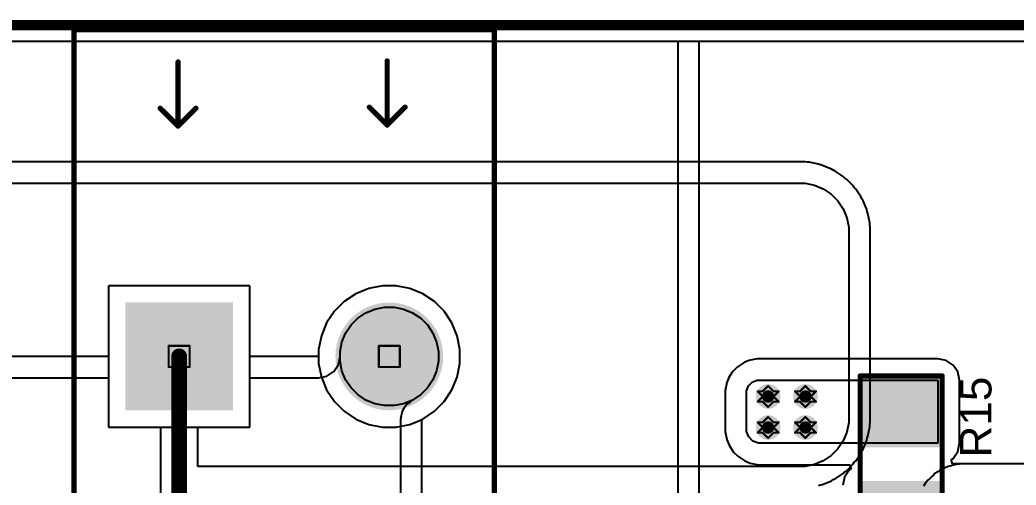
# Model space of a CAD drawing. Header units: inches. Extents: x -25 to 209, y 65 to 158.
# Drawn here: x 44.64 to 68.72, y 108.21 to 119.45 of the extents above; entities that cross this region are included whole.
import ezdxf

# ---------------------------------------------------------------- set-up
doc = ezdxf.new("R2010")
doc.units = ezdxf.units.IN
for name, color, linetype in [('Board Outline', 216, 'Continuous'), ('Bottom Layer', 5, 'Continuous'), ('Bottom Solder', 6, 'Continuous'), ('Drill Drawing', 1, 'Continuous'), ('Multi-Layer', 9, 'Continuous'), ('Pad Holes', 156, 'Continuous'), ('Top Layer', 1, 'Continuous'), ('Top Overlay', 2, 'Continuous'), ('Top Paste', 8, 'Continuous'), ('Top Solder', 216, 'Continuous'), ('Via Holes', 16, 'Continuous')]:
    doc.layers.add(name, color=color, linetype=linetype)
doc.styles.add('Arial', font='', dxfattribs={"height": 0.2})
doc.styles.get('Arial').set_extended_font_data('Arial')

# ---------------------------------------------------------------- blocks, each defined once
blk = doc.blocks.new('TB008A_508_02BE_1')
at = {"layer": 'Bottom Layer'}
blk.add_hatch(color=5, dxfattribs=at).paths.add_polyline_path([(-3.74, 1.2), (-1.34, 1.2), (-1.34, -1.2), (-3.74, -1.2)])
h = blk.add_hatch(color=5, dxfattribs=at)
edge = h.paths.add_edge_path()
edge.add_arc((2.54, 0), 1.2, 0, 360)
at = {"layer": 'Bottom Solder'}
blk.add_hatch(color=6, dxfattribs=at).paths.add_polyline_path([(-3.842, 1.302), (-1.238, 1.302), (-1.238, -1.302), (-3.842, -1.302)])
h = blk.add_hatch(color=6, dxfattribs=at)
edge = h.paths.add_edge_path()
edge.add_arc((2.54, 0), 1.302, 0, 360)
at = {"layer": 'Multi-Layer'}
h = blk.add_hatch(color=9, dxfattribs=at)
edge = h.paths.add_edge_path()
edge.add_arc((2.54, 0), 1.2, 0, 360)
at = {"layer": 'Pad Holes'}
h = blk.add_hatch(color=7, dxfattribs=at)
edge = h.paths.add_edge_path()
edge.add_arc((-2.54, 0), 0.8, 0, 360)
h = blk.add_hatch(color=7, dxfattribs=at)
edge = h.paths.add_edge_path()
edge.add_arc((2.54, 0), 0.8, 0, 360)
at = {"layer": 'Top Layer'}
blk.add_hatch(color=1, dxfattribs=at).paths.add_polyline_path([(-3.74, 1.2), (-1.34, 1.2), (-1.34, -1.2), (-3.74, -1.2)])
h = blk.add_hatch(color=1, dxfattribs=at)
edge = h.paths.add_edge_path()
edge.add_arc((2.54, 0), 1.2, 0, 360)
at = {"layer": 'Top Solder'}
blk.add_hatch(color=216, dxfattribs=at).paths.add_polyline_path([(-3.842, 1.302), (-1.238, 1.302), (-1.238, -1.302), (-3.842, -1.302)])
h = blk.add_hatch(color=216, dxfattribs=at)
edge = h.paths.add_edge_path()
edge.add_arc((2.54, 0), 1.302, 0, 360)
at = {"layer": 'Top Overlay'}
for points in [[(-5.08, 7.89, 0.127, 0.127, 0), (5.08, 7.89, 0.127, 0.127, 0)], [(-5.08, -6, 0.127, 0.127, 0), (-5.08, 7.89, 0.127, 0.127, 0)], [(5.08, -6, 0.127, 0.127, 0), (5.08, 7.89, 0.127, 0.127, 0)], [(-2.565, 5.563, 0.127, 0.127, 0), (-2.565, 7.112, 0.127, 0.127, 0)], [(2.489, 5.588, 0.127, 0.127, 0), (2.489, 7.137, 0.127, 0.127, 0)], [(-2.997, 5.994, 0.127, 0.127, 0), (-2.565, 5.563, 0.127, 0.127, 0)], [(-2.565, 5.563, 0.127, 0.127, 0), (-2.134, 5.994, 0.127, 0.127, 0)], [(2.057, 6.02, 0.127, 0.127, 0), (2.489, 5.588, 0.127, 0.127, 0)], [(2.489, 5.588, 0.127, 0.127, 0), (2.921, 6.02, 0.127, 0.127, 0)], [(-5.08, -6, 0.127, 0.127, 0), (5.08, -6, 0.127, 0.127, 0)]]:
    blk.add_lwpolyline(points, format="xyseb", dxfattribs=at)
for points in [[(-5.112, 7.89, 0.0635, 0.0635, 1), (-5.048, 7.89, 0.0635, 0.0635, 1)], [(-5.112, 7.89, 0.0635, 0.0635, 1), (-5.048, 7.89, 0.0635, 0.0635, 1)], [(5.048, 7.89, 0.0635, 0.0635, 1), (5.112, 7.89, 0.0635, 0.0635, 1)], [(5.048, 7.89, 0.0635, 0.0635, 1), (5.112, 7.89, 0.0635, 0.0635, 1)], [(-2.597, 7.112, 0.0635, 0.0635, 1), (-2.534, 7.112, 0.0635, 0.0635, 1)], [(2.457, 7.137, 0.0635, 0.0635, 1), (2.521, 7.137, 0.0635, 0.0635, 1)], [(-3.029, 5.994, 0.0635, 0.0635, 1), (-2.965, 5.994, 0.0635, 0.0635, 1)], [(-2.165, 5.994, 0.0635, 0.0635, 1), (-2.102, 5.994, 0.0635, 0.0635, 1)], [(2.026, 6.02, 0.0635, 0.0635, 1), (2.089, 6.02, 0.0635, 0.0635, 1)], [(2.889, 6.02, 0.0635, 0.0635, 1), (2.953, 6.02, 0.0635, 0.0635, 1)], [(-2.597, 5.563, 0.0635, 0.0635, 1), (-2.534, 5.563, 0.0635, 0.0635, 1)], [(-2.597, 5.563, 0.0635, 0.0635, 1), (-2.534, 5.563, 0.0635, 0.0635, 1)], [(-2.597, 5.563, 0.0635, 0.0635, 1), (-2.534, 5.563, 0.0635, 0.0635, 1)], [(2.457, 5.588, 0.0635, 0.0635, 1), (2.521, 5.588, 0.0635, 0.0635, 1)], [(2.457, 5.588, 0.0635, 0.0635, 1), (2.521, 5.588, 0.0635, 0.0635, 1)], [(2.457, 5.588, 0.0635, 0.0635, 1), (2.521, 5.588, 0.0635, 0.0635, 1)], [(-5.112, -6, 0.0635, 0.0635, 1), (-5.048, -6, 0.0635, 0.0635, 1)], [(-5.112, -6, 0.0635, 0.0635, 1), (-5.048, -6, 0.0635, 0.0635, 1)], [(5.048, -6, 0.0635, 0.0635, 1), (5.112, -6, 0.0635, 0.0635, 1)], [(5.048, -6, 0.0635, 0.0635, 1), (5.112, -6, 0.0635, 0.0635, 1)]]:
    blk.add_lwpolyline(points, format="xyseb", close=True, dxfattribs=at)
blk = doc.blocks.new('R___1206_43')
at = {"layer": 'Top Layer'}
for points in [[(-2.032, 0.889), (-0.508, 0.889), (-0.508, -0.889), (-2.032, -0.889)], [(0.508, 0.889), (2.032, 0.889), (2.032, -0.889), (0.508, -0.889)]]:
    blk.add_hatch(color=1, dxfattribs=at).paths.add_polyline_path(points)
at = {"layer": 'Top Paste'}
for points in [[(-2.032, 0.889), (-0.508, 0.889), (-0.508, -0.889), (-2.032, -0.889)], [(0.508, 0.889), (2.032, 0.889), (2.032, -0.889), (0.508, -0.889)]]:
    blk.add_hatch(color=8, dxfattribs=at).paths.add_polyline_path(points)
at = {"layer": 'Top Solder'}
for points in [[(-2.134, 0.991), (-0.406, 0.991), (-0.406, -0.991), (-2.134, -0.991)], [(0.406, 0.991), (2.134, 0.991), (2.134, -0.991), (0.406, -0.991)]]:
    blk.add_hatch(color=216, dxfattribs=at).paths.add_polyline_path(points)
at = {"layer": 'Top Overlay'}
for points in [[(-2.134, -0.991, 0.127, 0.127, 0), (-2.134, 0.991, 0.127, 0.127, 0)], [(2.134, 0.991, 0.127, 0.127, 0), (-2.134, 0.991, 0.127, 0.127, 0)], [(2.134, -0.991, 0.127, 0.127, 0), (2.134, 0.991, 0.127, 0.127, 0)], [(2.134, -0.991, 0.127, 0.127, 0), (-2.134, -0.991, 0.127, 0.127, 0)]]:
    blk.add_lwpolyline(points, format="xyseb", dxfattribs=at)
for points in [[(-2.165, 0.991, 0.0635, 0.0635, 1), (-2.102, 0.991, 0.0635, 0.0635, 1)], [(-2.165, 0.991, 0.0635, 0.0635, 1), (-2.102, 0.991, 0.0635, 0.0635, 1)], [(2.102, 0.991, 0.0635, 0.0635, 1), (2.165, 0.991, 0.0635, 0.0635, 1)], [(2.102, 0.991, 0.0635, 0.0635, 1), (2.165, 0.991, 0.0635, 0.0635, 1)], [(-2.165, -0.991, 0.0635, 0.0635, 1), (-2.102, -0.991, 0.0635, 0.0635, 1)], [(-2.165, -0.991, 0.0635, 0.0635, 1), (-2.102, -0.991, 0.0635, 0.0635, 1)], [(2.102, -0.991, 0.0635, 0.0635, 1), (2.165, -0.991, 0.0635, 0.0635, 1)], [(2.102, -0.991, 0.0635, 0.0635, 1), (2.165, -0.991, 0.0635, 0.0635, 1)]]:
    blk.add_lwpolyline(points, format="xyseb", close=True, dxfattribs=at)

msp = doc.modelspace()

# ---------------------------------------------------------------- hatches: boundary and pattern name
at = {"layer": 'Bottom Layer'}
h = msp.add_hatch(color=5, dxfattribs=at)
edge = h.paths.add_edge_path()
edge.add_arc((62.725, 110.35), 0.3, 0, 360)
h = msp.add_hatch(color=5, dxfattribs=at)
edge = h.paths.add_edge_path()
edge.add_arc((63.627, 110.35), 0.3, 0, 360)
h = msp.add_hatch(color=5, dxfattribs=at)
edge = h.paths.add_edge_path()
edge.add_arc((62.725, 109.601), 0.3, 0, 360)
h = msp.add_hatch(color=5, dxfattribs=at)
edge = h.paths.add_edge_path()
edge.add_arc((63.627, 109.601), 0.3, 0, 360)
at = {"layer": 'Top Layer'}
h = msp.add_hatch(color=1, dxfattribs=at)
edge = h.paths.add_edge_path()
edge.add_arc((62.725, 110.35), 0.3, 0, 360)
h = msp.add_hatch(color=1, dxfattribs=at)
edge = h.paths.add_edge_path()
edge.add_arc((63.627, 110.35), 0.3, 0, 360)
h = msp.add_hatch(color=1, dxfattribs=at)
edge = h.paths.add_edge_path()
edge.add_arc((62.725, 109.601), 0.3, 0, 360)
h = msp.add_hatch(color=1, dxfattribs=at)
edge = h.paths.add_edge_path()
edge.add_arc((63.627, 109.601), 0.3, 0, 360)
at = {"layer": 'Via Holes'}
h = msp.add_hatch(color=7, dxfattribs=at)
edge = h.paths.add_edge_path()
edge.add_arc((62.725, 110.35), 0.15, 0, 360)
h = msp.add_hatch(color=7, dxfattribs=at)
edge = h.paths.add_edge_path()
edge.add_arc((63.627, 110.35), 0.15, 0, 360)
h = msp.add_hatch(color=7, dxfattribs=at)
edge = h.paths.add_edge_path()
edge.add_arc((62.725, 109.601), 0.15, 0, 360)
h = msp.add_hatch(color=7, dxfattribs=at)
edge = h.paths.add_edge_path()
edge.add_arc((63.627, 109.601), 0.15, 0, 360)

# ---------------------------------------------------------------- linework, layer by layer
at = {"layer": 'Board Outline'}
msp.add_lwpolyline([(-20.8, 119.32, 0.254, 0.254, 0), (73.2, 119.32, 0.254, 0.254, 0)], format="xyseb", dxfattribs=at)
at = {"layer": 'Bottom Layer'}
for p, q in [((-2.834, 118.932), (73.371, 118.932)), ((46.262, 116.018), (27.5, 116.018)), ((63.5, 116.018), (46.262, 116.018)), ((63.616, 116.018), (63.5, 116.018)), ((63.666, 116.008), (63.616, 116.018)), ((63.717, 116.008), (63.666, 116.008)), ((63.944, 115.963), (63.717, 116.008)), ((63.991, 115.943), (63.944, 115.963)), ((64.041, 115.933), (63.991, 115.943)), ((64.255, 115.845), (64.041, 115.933)), ((64.297, 115.816), (64.255, 115.845)), ((64.344, 115.797), (64.297, 115.816)), ((64.537, 115.668), (64.344, 115.797)), ((64.573, 115.632), (64.537, 115.668)), ((64.615, 115.604), (64.573, 115.632)), ((64.779, 115.44), (64.615, 115.604)), ((27.5, 115.5), (46.262, 115.5)), ((46.262, 115.5), (63.5, 115.5)), ((63.5, 115.5), (63.616, 115.5)), ((63.616, 115.5), (63.843, 115.455)), ((63.843, 115.455), (64.057, 115.366)), ((64.057, 115.366), (64.249, 115.238)), ((64.808, 115.398), (64.779, 115.44)), ((64.844, 115.362), (64.808, 115.398)), ((64.972, 115.169), (64.844, 115.362)), ((64.249, 115.238), (64.413, 115.074)), ((64.992, 115.122), (64.972, 115.169)), ((65.02, 115.08), (64.992, 115.122)), ((64.413, 115.074), (64.542, 114.881)), ((64.542, 114.881), (64.63, 114.668)), ((65.109, 114.866), (65.02, 115.08)), ((65.119, 114.816), (65.109, 114.866)), ((64.63, 114.668), (64.675, 114.44)), ((65.138, 114.769), (65.119, 114.816)), ((65.183, 114.542), (65.138, 114.769)), ((64.675, 114.44), (64.675, 114.325)), ((65.183, 114.49), (65.183, 114.542)), ((65.193, 114.44), (65.183, 114.49)), ((65.193, 114.325), (65.193, 114.44)), ((64.675, 114.325), (64.675, 114.325)), ((64.675, 114.325), (64.675, 114.325)), ((64.675, 114.325), (64.675, 109.835)), ((65.193, 109.835), (65.193, 114.325)), ((65.193, 114.325), (65.193, 114.325)), ((50.196, 113.027), (46.78, 113.027)), ((46.78, 113.027), (46.78, 109.611)), ((50.196, 109.611), (50.196, 113.027)), ((53.07, 112.961), (52.759, 112.833)), ((53.4, 113.027), (53.07, 112.961)), ((53.736, 113.027), (53.4, 113.027)), ((54.066, 112.961), (53.736, 113.027)), ((54.377, 112.833), (54.066, 112.961)), ((52.759, 112.833), (52.479, 112.646)), ((54.657, 112.646), (54.377, 112.833)), ((52.479, 112.646), (52.241, 112.408)), ((53.004, 112.374), (53.221, 112.463)), ((53.221, 112.463), (53.451, 112.509)), ((53.451, 112.509), (53.685, 112.509)), ((53.685, 112.509), (53.915, 112.463)), ((53.915, 112.463), (54.132, 112.374)), ((54.895, 112.408), (54.657, 112.646)), ((52.241, 112.408), (52.054, 112.128)), ((52.644, 112.078), (52.809, 112.243)), ((52.809, 112.243), (53.004, 112.374)), ((54.132, 112.374), (54.327, 112.243)), ((54.327, 112.243), (54.492, 112.078)), ((55.082, 112.128), (54.895, 112.408)), ((52.054, 112.128), (51.926, 111.817)), ((52.513, 111.883), (52.644, 112.078)), ((54.492, 112.078), (54.623, 111.883)), ((55.21, 111.817), (55.082, 112.128)), ((51.926, 111.817), (51.86, 111.487)), ((52.424, 111.666), (52.513, 111.883)), ((54.623, 111.883), (54.712, 111.666)), ((55.276, 111.487), (55.21, 111.817)), ((51.86, 111.487), (51.86, 111.151)), ((52.378, 111.436), (52.424, 111.666)), ((54.712, 111.666), (54.758, 111.436)), ((55.276, 111.151), (55.276, 111.487)), ((52.378, 111.202), (52.378, 111.436)), ((54.758, 111.436), (54.758, 111.202)), ((51.86, 111.151), (51.926, 110.821)), ((52.424, 110.972), (52.378, 111.202)), ((54.758, 111.202), (54.712, 110.972)), ((55.21, 110.821), (55.276, 111.151)), ((51.926, 110.821), (52.054, 110.51)), ((52.513, 110.755), (52.424, 110.972)), ((54.712, 110.972), (54.623, 110.755)), ((55.082, 110.51), (55.21, 110.821)), ((52.644, 110.56), (52.513, 110.755)), ((52.809, 110.395), (52.644, 110.56)), ((54.492, 110.56), (54.327, 110.395)), ((54.623, 110.755), (54.492, 110.56)), ((52.054, 110.51), (52.241, 110.23)), ((53.004, 110.264), (52.809, 110.395)), ((54.327, 110.395), (54.132, 110.264)), ((54.895, 110.23), (55.082, 110.51)), ((52.241, 110.23), (52.479, 109.992)), ((53.221, 110.175), (53.004, 110.264)), ((53.451, 110.129), (53.221, 110.175)), ((53.685, 110.129), (53.451, 110.129)), ((53.915, 110.175), (53.685, 110.129)), ((54.132, 110.264), (53.915, 110.175)), ((54.657, 109.992), (54.895, 110.23)), ((52.479, 109.992), (52.759, 109.805)), ((52.759, 109.805), (53.07, 109.677)), ((54.066, 109.677), (54.377, 109.805)), ((54.377, 109.805), (54.657, 109.992)), ((64.675, 109.835), (64.675, 109.72)), ((65.193, 109.72), (65.193, 109.835)), ((46.78, 109.611), (48.035, 109.611)), ((48.035, 109.611), (48.035, 100.136)), ((48.941, 108.66), (48.941, 109.611)), ((48.941, 109.611), (50.196, 109.611)), ((53.07, 109.677), (53.4, 109.611)), ((53.4, 109.611), (53.736, 109.611)), ((53.736, 109.611), (54.066, 109.677)), ((64.675, 109.72), (64.63, 109.492)), ((65.138, 109.391), (65.183, 109.619)), ((65.183, 109.67), (65.193, 109.72)), ((65.183, 109.619), (65.183, 109.67)), ((64.63, 109.492), (64.542, 109.279)), ((65.109, 109.294), (65.119, 109.344)), ((65.119, 109.344), (65.138, 109.391)), ((64.413, 109.086), (64.249, 108.922)), ((64.542, 109.279), (64.413, 109.086)), ((64.992, 109.038), (65.02, 109.08)), ((65.02, 109.08), (65.109, 109.294)), ((64.249, 108.922), (64.057, 108.794)), ((64.844, 108.798), (64.972, 108.991)), ((64.972, 108.991), (64.992, 109.038)), ((63.5, 108.66), (48.941, 108.66)), ((63.616, 108.66), (63.5, 108.66)), ((63.843, 108.705), (63.616, 108.66)), ((64.057, 108.794), (63.843, 108.705)), ((64.615, 108.556), (64.779, 108.72)), ((64.779, 108.72), (64.808, 108.762)), ((64.808, 108.762), (64.844, 108.798)), ((66.955, 108.607), (66.913, 108.578)), ((67.002, 108.626), (66.955, 108.607)), ((67.076, 108.657), (67.002, 108.626)), ((67.002, 108.626), (67.002, 108.626)), ((67.002, 108.626), (67.002, 108.626)), ((67.002, 108.626), (67.002, 108.626)), ((67.126, 108.667), (67.076, 108.657)), ((67.174, 108.686), (67.126, 108.667)), ((67.303, 108.712), (67.174, 108.686)), ((67.354, 108.712), (67.303, 108.712)), ((67.404, 108.722), (67.354, 108.712)), ((67.455, 108.722), (67.404, 108.722)), ((68.976, 108.722), (67.455, 108.722)), ((64.297, 108.344), (64.344, 108.363)), ((64.344, 108.363), (64.537, 108.492)), ((64.537, 108.492), (64.573, 108.528)), ((64.573, 108.528), (64.615, 108.556)), ((66.621, 108.364), (66.585, 108.328)), ((66.678, 108.421), (66.621, 108.364)), ((66.621, 108.364), (66.621, 108.364)), ((66.72, 108.45), (66.678, 108.421)), ((66.756, 108.486), (66.72, 108.45)), ((66.823, 108.53), (66.756, 108.486)), ((66.865, 108.559), (66.823, 108.53)), ((66.823, 108.53), (66.823, 108.53)), ((66.913, 108.578), (66.865, 108.559)), ((63.944, 108.197), (63.991, 108.217)), ((63.991, 108.217), (64.041, 108.227)), ((64.041, 108.227), (64.255, 108.315)), ((64.255, 108.315), (64.297, 108.344)), ((66.52, 108.25), (66.476, 108.183)), ((66.556, 108.286), (66.52, 108.25)), ((66.585, 108.328), (66.556, 108.286))]:
    msp.add_line(p, q, dxfattribs=at)
msp.add_lwpolyline([(48.488, 100.136, 0.381, 0.381, 0), (48.488, 111.319, 0.381, 0.381, 0)], format="xyseb", dxfattribs=at)
msp.add_lwpolyline([(48.393, 111.319, 0.191, 0.191, 1), (48.583, 111.319, 0.191, 0.191, 1)], format="xyseb", close=True, dxfattribs=at)
at = {"layer": 'Drill Drawing'}
for points in [[(48.234, 111.573, 0.0508, 0.0508, 0), (48.742, 111.573, 0.0508, 0.0508, 0)], [(48.234, 111.065, 0.0508, 0.0508, 0), (48.234, 111.573, 0.0508, 0.0508, 0)], [(48.742, 111.065, 0.0508, 0.0508, 0), (48.742, 111.573, 0.0508, 0.0508, 0)], [(53.314, 111.573, 0.0508, 0.0508, 0), (53.822, 111.573, 0.0508, 0.0508, 0)], [(53.314, 111.065, 0.0508, 0.0508, 0), (53.314, 111.573, 0.0508, 0.0508, 0)], [(53.822, 111.065, 0.0508, 0.0508, 0), (53.822, 111.573, 0.0508, 0.0508, 0)], [(48.234, 111.065, 0.0508, 0.0508, 0), (48.742, 111.065, 0.0508, 0.0508, 0)], [(53.314, 111.065, 0.0508, 0.0508, 0), (53.822, 111.065, 0.0508, 0.0508, 0)], [(62.598, 110.477, 0.0508, 0.0508, 0), (62.725, 110.604, 0.0508, 0.0508, 0)], [(62.725, 110.604, 0.0508, 0.0508, 0), (62.852, 110.477, 0.0508, 0.0508, 0)], [(63.5, 110.477, 0.0508, 0.0508, 0), (63.627, 110.604, 0.0508, 0.0508, 0)], [(63.627, 110.604, 0.0508, 0.0508, 0), (63.754, 110.477, 0.0508, 0.0508, 0)], [(62.471, 110.477, 0.0508, 0.0508, 0), (62.598, 110.35, 0.0508, 0.0508, 0)], [(62.471, 110.477, 0.0508, 0.0508, 0), (62.598, 110.477, 0.0508, 0.0508, 0)], [(62.471, 110.223, 0.0508, 0.0508, 0), (62.598, 110.35, 0.0508, 0.0508, 0)], [(62.852, 110.477, 0.0508, 0.0508, 0), (62.979, 110.477, 0.0508, 0.0508, 0)], [(62.852, 110.35, 0.0508, 0.0508, 0), (62.979, 110.477, 0.0508, 0.0508, 0)], [(62.852, 110.35, 0.0508, 0.0508, 0), (62.979, 110.223, 0.0508, 0.0508, 0)], [(63.373, 110.477, 0.0508, 0.0508, 0), (63.5, 110.35, 0.0508, 0.0508, 0)], [(63.373, 110.477, 0.0508, 0.0508, 0), (63.5, 110.477, 0.0508, 0.0508, 0)], [(63.373, 110.223, 0.0508, 0.0508, 0), (63.5, 110.35, 0.0508, 0.0508, 0)], [(63.754, 110.477, 0.0508, 0.0508, 0), (63.881, 110.477, 0.0508, 0.0508, 0)], [(63.754, 110.35, 0.0508, 0.0508, 0), (63.881, 110.477, 0.0508, 0.0508, 0)], [(63.754, 110.35, 0.0508, 0.0508, 0), (63.881, 110.223, 0.0508, 0.0508, 0)], [(62.471, 110.223, 0.0508, 0.0508, 0), (62.598, 110.223, 0.0508, 0.0508, 0)], [(62.598, 110.223, 0.0508, 0.0508, 0), (62.725, 110.096, 0.0508, 0.0508, 0)], [(62.725, 110.096, 0.0508, 0.0508, 0), (62.852, 110.223, 0.0508, 0.0508, 0)], [(62.852, 110.223, 0.0508, 0.0508, 0), (62.979, 110.223, 0.0508, 0.0508, 0)], [(63.373, 110.223, 0.0508, 0.0508, 0), (63.5, 110.223, 0.0508, 0.0508, 0)], [(63.5, 110.223, 0.0508, 0.0508, 0), (63.627, 110.096, 0.0508, 0.0508, 0)], [(63.627, 110.096, 0.0508, 0.0508, 0), (63.754, 110.223, 0.0508, 0.0508, 0)], [(63.754, 110.223, 0.0508, 0.0508, 0), (63.881, 110.223, 0.0508, 0.0508, 0)], [(62.598, 109.728, 0.0508, 0.0508, 0), (62.725, 109.855, 0.0508, 0.0508, 0)], [(62.725, 109.855, 0.0508, 0.0508, 0), (62.852, 109.728, 0.0508, 0.0508, 0)], [(63.5, 109.728, 0.0508, 0.0508, 0), (63.627, 109.855, 0.0508, 0.0508, 0)], [(63.627, 109.855, 0.0508, 0.0508, 0), (63.754, 109.728, 0.0508, 0.0508, 0)], [(62.471, 109.728, 0.0508, 0.0508, 0), (62.598, 109.601, 0.0508, 0.0508, 0)], [(62.471, 109.728, 0.0508, 0.0508, 0), (62.598, 109.728, 0.0508, 0.0508, 0)], [(62.471, 109.474, 0.0508, 0.0508, 0), (62.598, 109.601, 0.0508, 0.0508, 0)], [(62.852, 109.728, 0.0508, 0.0508, 0), (62.979, 109.728, 0.0508, 0.0508, 0)], [(62.852, 109.601, 0.0508, 0.0508, 0), (62.979, 109.728, 0.0508, 0.0508, 0)], [(62.852, 109.601, 0.0508, 0.0508, 0), (62.979, 109.474, 0.0508, 0.0508, 0)], [(63.373, 109.728, 0.0508, 0.0508, 0), (63.5, 109.601, 0.0508, 0.0508, 0)], [(63.373, 109.728, 0.0508, 0.0508, 0), (63.5, 109.728, 0.0508, 0.0508, 0)], [(63.373, 109.474, 0.0508, 0.0508, 0), (63.5, 109.601, 0.0508, 0.0508, 0)], [(63.754, 109.728, 0.0508, 0.0508, 0), (63.881, 109.728, 0.0508, 0.0508, 0)], [(63.754, 109.601, 0.0508, 0.0508, 0), (63.881, 109.728, 0.0508, 0.0508, 0)], [(63.754, 109.601, 0.0508, 0.0508, 0), (63.881, 109.474, 0.0508, 0.0508, 0)], [(62.471, 109.474, 0.0508, 0.0508, 0), (62.598, 109.474, 0.0508, 0.0508, 0)], [(62.598, 109.474, 0.0508, 0.0508, 0), (62.725, 109.347, 0.0508, 0.0508, 0)], [(62.725, 109.347, 0.0508, 0.0508, 0), (62.852, 109.474, 0.0508, 0.0508, 0)], [(62.852, 109.474, 0.0508, 0.0508, 0), (62.979, 109.474, 0.0508, 0.0508, 0)], [(63.373, 109.474, 0.0508, 0.0508, 0), (63.5, 109.474, 0.0508, 0.0508, 0)], [(63.5, 109.474, 0.0508, 0.0508, 0), (63.627, 109.347, 0.0508, 0.0508, 0)], [(63.627, 109.347, 0.0508, 0.0508, 0), (63.754, 109.474, 0.0508, 0.0508, 0)], [(63.754, 109.474, 0.0508, 0.0508, 0), (63.881, 109.474, 0.0508, 0.0508, 0)]]:
    msp.add_lwpolyline(points, format="xyseb", dxfattribs=at)
for points in [[(48.221, 111.573, 0.0254, 0.0254, 1), (48.247, 111.573, 0.0254, 0.0254, 1)], [(48.221, 111.573, 0.0254, 0.0254, 1), (48.247, 111.573, 0.0254, 0.0254, 1)], [(48.729, 111.573, 0.0254, 0.0254, 1), (48.755, 111.573, 0.0254, 0.0254, 1)], [(48.729, 111.573, 0.0254, 0.0254, 1), (48.755, 111.573, 0.0254, 0.0254, 1)], [(53.301, 111.573, 0.0254, 0.0254, 1), (53.327, 111.573, 0.0254, 0.0254, 1)], [(53.301, 111.573, 0.0254, 0.0254, 1), (53.327, 111.573, 0.0254, 0.0254, 1)], [(53.809, 111.573, 0.0254, 0.0254, 1), (53.835, 111.573, 0.0254, 0.0254, 1)], [(53.809, 111.573, 0.0254, 0.0254, 1), (53.835, 111.573, 0.0254, 0.0254, 1)], [(48.221, 111.065, 0.0254, 0.0254, 1), (48.247, 111.065, 0.0254, 0.0254, 1)], [(48.221, 111.065, 0.0254, 0.0254, 1), (48.247, 111.065, 0.0254, 0.0254, 1)], [(48.729, 111.065, 0.0254, 0.0254, 1), (48.755, 111.065, 0.0254, 0.0254, 1)], [(48.729, 111.065, 0.0254, 0.0254, 1), (48.755, 111.065, 0.0254, 0.0254, 1)], [(53.301, 111.065, 0.0254, 0.0254, 1), (53.327, 111.065, 0.0254, 0.0254, 1)], [(53.301, 111.065, 0.0254, 0.0254, 1), (53.327, 111.065, 0.0254, 0.0254, 1)], [(53.809, 111.065, 0.0254, 0.0254, 1), (53.835, 111.065, 0.0254, 0.0254, 1)], [(53.809, 111.065, 0.0254, 0.0254, 1), (53.835, 111.065, 0.0254, 0.0254, 1)], [(62.713, 110.604, 0.0254, 0.0254, 1), (62.738, 110.604, 0.0254, 0.0254, 1)], [(62.713, 110.604, 0.0254, 0.0254, 1), (62.738, 110.604, 0.0254, 0.0254, 1)], [(63.614, 110.604, 0.0254, 0.0254, 1), (63.64, 110.604, 0.0254, 0.0254, 1)], [(63.614, 110.604, 0.0254, 0.0254, 1), (63.64, 110.604, 0.0254, 0.0254, 1)], [(62.459, 110.477, 0.0254, 0.0254, 1), (62.484, 110.477, 0.0254, 0.0254, 1)], [(62.459, 110.477, 0.0254, 0.0254, 1), (62.484, 110.477, 0.0254, 0.0254, 1)], [(62.586, 110.477, 0.0254, 0.0254, 1), (62.611, 110.477, 0.0254, 0.0254, 1)], [(62.586, 110.477, 0.0254, 0.0254, 1), (62.611, 110.477, 0.0254, 0.0254, 1)], [(62.586, 110.35, 0.0254, 0.0254, 1), (62.611, 110.35, 0.0254, 0.0254, 1)], [(62.586, 110.35, 0.0254, 0.0254, 1), (62.611, 110.35, 0.0254, 0.0254, 1)], [(62.84, 110.477, 0.0254, 0.0254, 1), (62.865, 110.477, 0.0254, 0.0254, 1)], [(62.84, 110.477, 0.0254, 0.0254, 1), (62.865, 110.477, 0.0254, 0.0254, 1)], [(62.84, 110.35, 0.0254, 0.0254, 1), (62.865, 110.35, 0.0254, 0.0254, 1)], [(62.84, 110.35, 0.0254, 0.0254, 1), (62.865, 110.35, 0.0254, 0.0254, 1)], [(62.967, 110.477, 0.0254, 0.0254, 1), (62.992, 110.477, 0.0254, 0.0254, 1)], [(62.967, 110.477, 0.0254, 0.0254, 1), (62.992, 110.477, 0.0254, 0.0254, 1)], [(63.36, 110.477, 0.0254, 0.0254, 1), (63.386, 110.477, 0.0254, 0.0254, 1)], [(63.36, 110.477, 0.0254, 0.0254, 1), (63.386, 110.477, 0.0254, 0.0254, 1)], [(63.487, 110.477, 0.0254, 0.0254, 1), (63.513, 110.477, 0.0254, 0.0254, 1)], [(63.487, 110.477, 0.0254, 0.0254, 1), (63.513, 110.477, 0.0254, 0.0254, 1)], [(63.487, 110.35, 0.0254, 0.0254, 1), (63.513, 110.35, 0.0254, 0.0254, 1)], [(63.487, 110.35, 0.0254, 0.0254, 1), (63.513, 110.35, 0.0254, 0.0254, 1)], [(63.741, 110.477, 0.0254, 0.0254, 1), (63.767, 110.477, 0.0254, 0.0254, 1)], [(63.741, 110.477, 0.0254, 0.0254, 1), (63.767, 110.477, 0.0254, 0.0254, 1)], [(63.741, 110.35, 0.0254, 0.0254, 1), (63.767, 110.35, 0.0254, 0.0254, 1)], [(63.741, 110.35, 0.0254, 0.0254, 1), (63.767, 110.35, 0.0254, 0.0254, 1)], [(63.868, 110.477, 0.0254, 0.0254, 1), (63.894, 110.477, 0.0254, 0.0254, 1)], [(63.868, 110.477, 0.0254, 0.0254, 1), (63.894, 110.477, 0.0254, 0.0254, 1)], [(62.459, 110.223, 0.0254, 0.0254, 1), (62.484, 110.223, 0.0254, 0.0254, 1)], [(62.459, 110.223, 0.0254, 0.0254, 1), (62.484, 110.223, 0.0254, 0.0254, 1)], [(62.586, 110.223, 0.0254, 0.0254, 1), (62.611, 110.223, 0.0254, 0.0254, 1)], [(62.586, 110.223, 0.0254, 0.0254, 1), (62.611, 110.223, 0.0254, 0.0254, 1)], [(62.713, 110.096, 0.0254, 0.0254, 1), (62.738, 110.096, 0.0254, 0.0254, 1)], [(62.713, 110.096, 0.0254, 0.0254, 1), (62.738, 110.096, 0.0254, 0.0254, 1)], [(62.84, 110.223, 0.0254, 0.0254, 1), (62.865, 110.223, 0.0254, 0.0254, 1)], [(62.84, 110.223, 0.0254, 0.0254, 1), (62.865, 110.223, 0.0254, 0.0254, 1)], [(62.967, 110.223, 0.0254, 0.0254, 1), (62.992, 110.223, 0.0254, 0.0254, 1)], [(62.967, 110.223, 0.0254, 0.0254, 1), (62.992, 110.223, 0.0254, 0.0254, 1)], [(63.36, 110.223, 0.0254, 0.0254, 1), (63.386, 110.223, 0.0254, 0.0254, 1)], [(63.36, 110.223, 0.0254, 0.0254, 1), (63.386, 110.223, 0.0254, 0.0254, 1)], [(63.487, 110.223, 0.0254, 0.0254, 1), (63.513, 110.223, 0.0254, 0.0254, 1)], [(63.487, 110.223, 0.0254, 0.0254, 1), (63.513, 110.223, 0.0254, 0.0254, 1)], [(63.614, 110.096, 0.0254, 0.0254, 1), (63.64, 110.096, 0.0254, 0.0254, 1)], [(63.614, 110.096, 0.0254, 0.0254, 1), (63.64, 110.096, 0.0254, 0.0254, 1)], [(63.741, 110.223, 0.0254, 0.0254, 1), (63.767, 110.223, 0.0254, 0.0254, 1)], [(63.741, 110.223, 0.0254, 0.0254, 1), (63.767, 110.223, 0.0254, 0.0254, 1)], [(63.868, 110.223, 0.0254, 0.0254, 1), (63.894, 110.223, 0.0254, 0.0254, 1)], [(63.868, 110.223, 0.0254, 0.0254, 1), (63.894, 110.223, 0.0254, 0.0254, 1)], [(62.713, 109.855, 0.0254, 0.0254, 1), (62.738, 109.855, 0.0254, 0.0254, 1)], [(62.713, 109.855, 0.0254, 0.0254, 1), (62.738, 109.855, 0.0254, 0.0254, 1)], [(63.614, 109.855, 0.0254, 0.0254, 1), (63.64, 109.855, 0.0254, 0.0254, 1)], [(63.614, 109.855, 0.0254, 0.0254, 1), (63.64, 109.855, 0.0254, 0.0254, 1)], [(62.459, 109.728, 0.0254, 0.0254, 1), (62.484, 109.728, 0.0254, 0.0254, 1)], [(62.459, 109.728, 0.0254, 0.0254, 1), (62.484, 109.728, 0.0254, 0.0254, 1)], [(62.586, 109.728, 0.0254, 0.0254, 1), (62.611, 109.728, 0.0254, 0.0254, 1)], [(62.586, 109.728, 0.0254, 0.0254, 1), (62.611, 109.728, 0.0254, 0.0254, 1)], [(62.586, 109.601, 0.0254, 0.0254, 1), (62.611, 109.601, 0.0254, 0.0254, 1)], [(62.586, 109.601, 0.0254, 0.0254, 1), (62.611, 109.601, 0.0254, 0.0254, 1)], [(62.84, 109.728, 0.0254, 0.0254, 1), (62.865, 109.728, 0.0254, 0.0254, 1)], [(62.84, 109.728, 0.0254, 0.0254, 1), (62.865, 109.728, 0.0254, 0.0254, 1)], [(62.84, 109.601, 0.0254, 0.0254, 1), (62.865, 109.601, 0.0254, 0.0254, 1)], [(62.84, 109.601, 0.0254, 0.0254, 1), (62.865, 109.601, 0.0254, 0.0254, 1)], [(62.967, 109.728, 0.0254, 0.0254, 1), (62.992, 109.728, 0.0254, 0.0254, 1)], [(62.967, 109.728, 0.0254, 0.0254, 1), (62.992, 109.728, 0.0254, 0.0254, 1)], [(63.36, 109.728, 0.0254, 0.0254, 1), (63.386, 109.728, 0.0254, 0.0254, 1)], [(63.36, 109.728, 0.0254, 0.0254, 1), (63.386, 109.728, 0.0254, 0.0254, 1)], [(63.487, 109.728, 0.0254, 0.0254, 1), (63.513, 109.728, 0.0254, 0.0254, 1)], [(63.487, 109.728, 0.0254, 0.0254, 1), (63.513, 109.728, 0.0254, 0.0254, 1)], [(63.487, 109.601, 0.0254, 0.0254, 1), (63.513, 109.601, 0.0254, 0.0254, 1)], [(63.487, 109.601, 0.0254, 0.0254, 1), (63.513, 109.601, 0.0254, 0.0254, 1)], [(63.741, 109.728, 0.0254, 0.0254, 1), (63.767, 109.728, 0.0254, 0.0254, 1)], [(63.741, 109.728, 0.0254, 0.0254, 1), (63.767, 109.728, 0.0254, 0.0254, 1)], [(63.741, 109.601, 0.0254, 0.0254, 1), (63.767, 109.601, 0.0254, 0.0254, 1)], [(63.741, 109.601, 0.0254, 0.0254, 1), (63.767, 109.601, 0.0254, 0.0254, 1)], [(63.868, 109.728, 0.0254, 0.0254, 1), (63.894, 109.728, 0.0254, 0.0254, 1)], [(63.868, 109.728, 0.0254, 0.0254, 1), (63.894, 109.728, 0.0254, 0.0254, 1)], [(62.459, 109.474, 0.0254, 0.0254, 1), (62.484, 109.474, 0.0254, 0.0254, 1)], [(62.459, 109.474, 0.0254, 0.0254, 1), (62.484, 109.474, 0.0254, 0.0254, 1)], [(62.586, 109.474, 0.0254, 0.0254, 1), (62.611, 109.474, 0.0254, 0.0254, 1)], [(62.586, 109.474, 0.0254, 0.0254, 1), (62.611, 109.474, 0.0254, 0.0254, 1)], [(62.713, 109.347, 0.0254, 0.0254, 1), (62.738, 109.347, 0.0254, 0.0254, 1)], [(62.713, 109.347, 0.0254, 0.0254, 1), (62.738, 109.347, 0.0254, 0.0254, 1)], [(62.84, 109.474, 0.0254, 0.0254, 1), (62.865, 109.474, 0.0254, 0.0254, 1)], [(62.84, 109.474, 0.0254, 0.0254, 1), (62.865, 109.474, 0.0254, 0.0254, 1)], [(62.967, 109.474, 0.0254, 0.0254, 1), (62.992, 109.474, 0.0254, 0.0254, 1)], [(62.967, 109.474, 0.0254, 0.0254, 1), (62.992, 109.474, 0.0254, 0.0254, 1)], [(63.36, 109.474, 0.0254, 0.0254, 1), (63.386, 109.474, 0.0254, 0.0254, 1)], [(63.36, 109.474, 0.0254, 0.0254, 1), (63.386, 109.474, 0.0254, 0.0254, 1)], [(63.487, 109.474, 0.0254, 0.0254, 1), (63.513, 109.474, 0.0254, 0.0254, 1)], [(63.487, 109.474, 0.0254, 0.0254, 1), (63.513, 109.474, 0.0254, 0.0254, 1)], [(63.614, 109.347, 0.0254, 0.0254, 1), (63.64, 109.347, 0.0254, 0.0254, 1)], [(63.614, 109.347, 0.0254, 0.0254, 1), (63.64, 109.347, 0.0254, 0.0254, 1)], [(63.741, 109.474, 0.0254, 0.0254, 1), (63.767, 109.474, 0.0254, 0.0254, 1)], [(63.741, 109.474, 0.0254, 0.0254, 1), (63.767, 109.474, 0.0254, 0.0254, 1)], [(63.868, 109.474, 0.0254, 0.0254, 1), (63.894, 109.474, 0.0254, 0.0254, 1)], [(63.868, 109.474, 0.0254, 0.0254, 1), (63.894, 109.474, 0.0254, 0.0254, 1)]]:
    msp.add_lwpolyline(points, format="xyseb", close=True, dxfattribs=at)
at = {"layer": 'Top Layer'}
for p, q in [((-6.352, 118.932), (60.541, 118.932)), ((60.541, 118.932), (60.541, 113.027)), ((61.059, 112.961), (61.059, 118.932)), ((61.059, 118.932), (73.371, 118.932)), ((50.196, 113.027), (46.78, 113.027)), ((46.78, 113.027), (46.78, 111.319)), ((50.196, 111.319), (50.196, 113.027)), ((53.07, 112.961), (52.759, 112.833)), ((53.4, 113.027), (53.07, 112.961)), ((53.736, 113.027), (53.4, 113.027)), ((54.066, 112.961), (53.736, 113.027)), ((54.377, 112.833), (54.066, 112.961)), ((60.541, 113.027), (60.541, 113.027)), ((60.541, 113.027), (60.541, 112.961)), ((60.541, 112.961), (60.541, 112.646)), ((61.059, 112.646), (61.059, 112.961)), ((52.759, 112.833), (52.479, 112.646)), ((54.657, 112.646), (54.377, 112.833)), ((52.479, 112.646), (52.241, 112.408)), ((53.004, 112.374), (53.221, 112.463)), ((53.221, 112.463), (53.451, 112.509)), ((53.451, 112.509), (53.685, 112.509)), ((53.685, 112.509), (53.915, 112.463)), ((53.915, 112.463), (54.132, 112.374)), ((54.895, 112.408), (54.657, 112.646)), ((60.541, 112.646), (60.541, 112.646)), ((60.541, 112.646), (60.541, 111.487)), ((61.059, 111.319), (61.059, 112.646)), ((52.241, 112.408), (52.054, 112.128)), ((52.644, 112.078), (52.809, 112.243)), ((52.809, 112.243), (53.004, 112.374)), ((54.132, 112.374), (54.327, 112.243)), ((54.327, 112.243), (54.492, 112.078)), ((55.082, 112.128), (54.895, 112.408)), ((52.054, 112.128), (51.926, 111.817)), ((52.513, 111.883), (52.644, 112.078)), ((54.492, 112.078), (54.623, 111.883)), ((55.21, 111.817), (55.082, 112.128)), ((51.926, 111.817), (51.86, 111.487)), ((52.424, 111.666), (52.513, 111.883)), ((54.623, 111.883), (54.712, 111.666)), ((55.276, 111.487), (55.21, 111.817)), ((51.86, 111.487), (51.86, 111.319)), ((52.378, 111.436), (52.424, 111.666)), ((54.712, 111.666), (54.758, 111.436)), ((55.276, 111.151), (55.276, 111.487)), ((60.541, 111.487), (60.541, 111.319)), ((46.78, 111.319), (42.576, 111.319)), ((50.985, 111.319), (50.196, 111.319)), ((51.86, 111.319), (50.985, 111.319)), ((52.338, 111.121), (52.378, 111.319)), ((52.378, 111.319), (52.378, 111.436)), ((54.758, 111.436), (54.758, 111.202)), ((60.541, 111.319), (60.541, 111.319)), ((60.541, 111.319), (60.541, 111.319)), ((60.541, 111.319), (60.541, 111.151)), ((61.059, 110.23), (61.059, 111.319)), ((62.457, 111.262), (62.259, 111.223)), ((66.83, 111.262), (62.457, 111.262)), ((67.028, 111.223), (66.83, 111.262)), ((52.226, 110.953), (52.338, 111.121)), ((54.758, 111.202), (54.712, 110.972)), ((55.21, 110.821), (55.276, 111.151)), ((60.541, 111.151), (60.541, 111.151)), ((60.541, 111.151), (60.541, 110.995)), ((61.974, 111.062), (61.885, 110.973)), ((62.142, 111.174), (61.974, 111.062)), ((62.259, 111.223), (62.142, 111.174)), ((67.196, 111.11), (67.028, 111.223)), ((67.309, 110.942), (67.196, 111.11)), ((42.576, 110.801), (46.78, 110.801)), ((46.78, 110.801), (46.78, 109.611)), ((50.196, 109.611), (50.196, 110.801)), ((50.196, 110.801), (51.86, 110.801)), ((51.86, 110.801), (52.058, 110.84)), ((52.058, 110.84), (52.226, 110.953)), ((54.712, 110.972), (54.623, 110.755)), ((55.082, 110.51), (55.21, 110.821)), ((60.541, 110.995), (60.541, 110.23)), ((61.773, 110.805), (61.724, 110.688)), ((61.843, 110.91), (61.773, 110.805)), ((61.773, 110.805), (61.773, 110.805)), ((61.885, 110.973), (61.843, 110.91)), ((67.348, 110.744), (67.309, 110.942)), ((54.492, 110.56), (54.327, 110.395)), ((54.623, 110.755), (54.492, 110.56)), ((61.724, 110.688), (61.685, 110.49)), ((61.724, 110.688), (61.724, 110.688)), ((62.203, 110.49), (62.251, 110.606)), ((62.251, 110.606), (62.341, 110.696)), ((62.341, 110.696), (62.457, 110.744)), ((62.457, 110.744), (66.83, 110.744)), ((66.83, 110.744), (66.83, 109.22)), ((67.348, 109.22), (67.348, 110.744)), ((54.327, 110.395), (54.089, 110.236)), ((54.895, 110.23), (55.082, 110.51)), ((61.685, 110.49), (61.685, 109.506)), ((62.203, 110.427), (62.203, 110.49)), ((62.203, 109.577), (62.203, 110.427)), ((53.92, 110.058), (53.877, 109.995)), ((53.99, 110.163), (53.92, 110.058)), ((54.069, 110.216), (53.99, 110.163)), ((53.99, 110.163), (53.99, 110.163)), ((53.99, 110.163), (53.99, 110.163)), ((54.089, 110.236), (54.069, 110.216)), ((54.657, 109.992), (54.895, 110.23)), ((60.541, 110.23), (60.541, 110.23)), ((60.541, 110.23), (60.541, 109.805)), ((61.059, 109.738), (61.059, 110.23)), ((53.855, 109.883), (53.838, 109.797)), ((53.838, 109.797), (53.838, 103.064)), ((53.877, 109.995), (53.855, 109.883)), ((53.877, 109.995), (53.877, 109.995)), ((53.877, 109.995), (53.877, 109.995)), ((54.356, 109.797), (54.377, 109.805)), ((54.356, 103.064), (54.356, 109.797)), ((54.377, 109.805), (54.657, 109.992)), ((60.541, 109.805), (60.541, 109.738)), ((46.78, 109.611), (50.196, 109.611)), ((60.541, 109.738), (60.541, 109.738)), ((60.541, 109.738), (60.541, 109.347)), ((61.059, 109.093), (61.059, 109.738)), ((62.203, 109.506), (62.203, 109.577)), ((60.541, 109.347), (60.541, 109.093)), ((61.685, 109.506), (61.724, 109.308)), ((62.257, 109.375), (62.203, 109.506)), ((62.358, 109.274), (62.257, 109.375)), ((60.541, 109.093), (60.541, 109.093)), ((60.541, 109.093), (60.541, 106.277)), ((61.059, 106.277), (61.059, 109.093)), ((61.724, 109.308), (61.779, 109.177)), ((61.779, 109.177), (61.779, 109.177)), ((61.779, 109.177), (61.835, 109.092)), ((61.835, 109.092), (61.891, 109.009)), ((62.489, 109.22), (62.358, 109.274)), ((66.83, 109.22), (62.489, 109.22)), ((67.309, 109.022), (67.348, 109.22)), ((61.891, 109.009), (61.891, 109.009)), ((61.891, 109.009), (61.992, 108.908)), ((61.992, 108.908), (62.16, 108.796)), ((67.151, 108.824), (67.196, 108.854)), ((67.196, 108.854), (67.309, 109.022)), ((62.16, 108.796), (62.291, 108.741)), ((62.291, 108.741), (62.489, 108.702)), ((62.489, 108.702), (64.7, 108.702)), ((64.731, 108.6), (64.686, 108.57)), ((64.7, 108.702), (64.731, 108.6)), ((67.182, 108.722), (67.151, 108.824)), ((69.504, 108.722), (67.182, 108.722)), ((64.574, 108.402), (64.534, 108.204)), ((64.686, 108.57), (64.574, 108.402))]:
    msp.add_line(p, q, dxfattribs=at)

# ---------------------------------------------------------------- block references
msp.add_blockref('TB008A_508_02BE_1', (51.028, 111.319))
at = {"rotation": 270}
msp.add_blockref('R___1206_43', (65.941, 108.712), dxfattribs=at)

# ---------------------------------------------------------------- texts
at = {"layer": 'Top Overlay', "style": 'Arial'}
msp.add_text('R15', height=0.762, rotation=90, dxfattribs=at).set_placement((68.123, 108.877))

doc.saveas('drawing.dxf')
